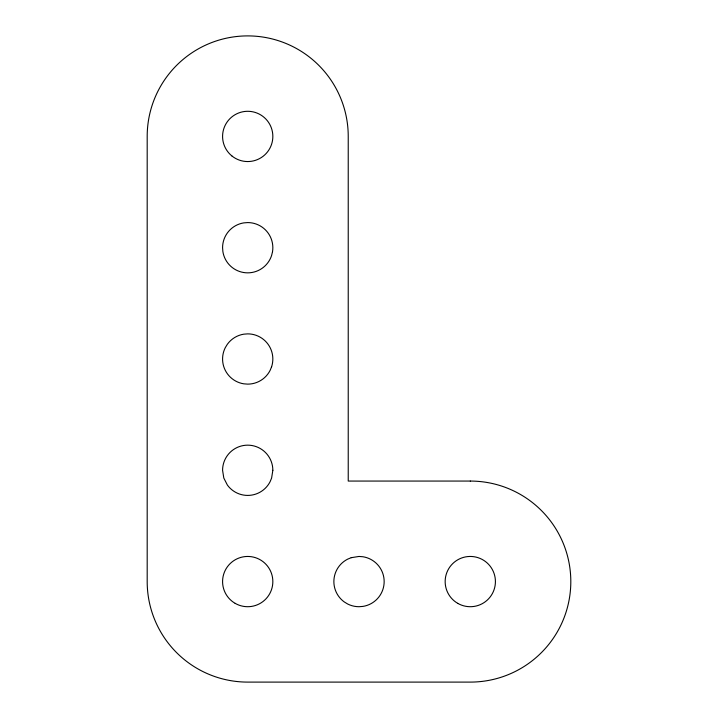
<?xml version="1.0" encoding="UTF-8"?>
<svg xmlns="http://www.w3.org/2000/svg" width="718" height="718" viewBox="0 0 718 718"><rect width="100%" height="100%" fill="white"/><g stroke="black" fill="none" stroke-linecap="round" stroke-linejoin="round"><path stroke-width="1.08" d="M272.84 470.29L271.61 478.053L270.103 481.697A25.13 25.13 0 0 1 227.382 485.063L223.81 478.053L222.58 470.29A25.13 25.13 0 0 1 247.71 445.16A25.13 25.13 0 0 1 272.84 470.29M272.535 251.641L271.61 255.473A25.13 25.13 0 0 1 222.885 251.641L222.58 247.71A25.13 25.13 0 0 1 243.779 222.885L247.71 222.58A25.13 25.13 0 0 1 272.535 251.641M271.61 366.763L270.103 370.407A25.13 25.13 0 0 1 247.71 384.13L243.779 383.825A25.13 25.13 0 0 1 225.317 347.593L227.382 344.227A25.13 25.13 0 0 1 243.779 334.175L247.71 333.87A25.13 25.13 0 0 1 271.61 366.763M351.237 557.68L347.593 559.187A25.13 25.13 0 0 0 344.227 601.908L347.593 603.973A25.13 25.13 0 0 0 359 606.71L362.931 606.405A25.13 25.13 0 0 0 362.931 556.755L359 556.45L351.237 557.68M470.29 481.06L348.23 481.06L348.23 136.42A100.52 100.52 0 0 0 247.71 35.9A100.52 100.52 0 0 0 147.19 136.42L147.19 581.58A100.52 100.52 0 0 0 247.71 682.1L470.29 682.1A100.52 100.52 0 0 0 570.81 581.58A100.52 100.52 0 0 0 470.29 481.06M231.896 155.95A25.13 25.13 0 0 0 272.535 140.351A25.13 25.13 0 0 0 238.708 112.959A25.13 25.13 0 0 0 231.896 155.95M235.145 603.344A25.13 25.13 0 0 0 272.84 581.58A25.13 25.13 0 0 0 235.145 559.816A25.13 25.13 0 0 0 235.145 603.344M457.725 603.344A25.13 25.13 0 0 0 495.42 581.58A25.13 25.13 0 0 0 457.725 559.816A25.13 25.13 0 0 0 457.725 603.344"/></g></svg>
